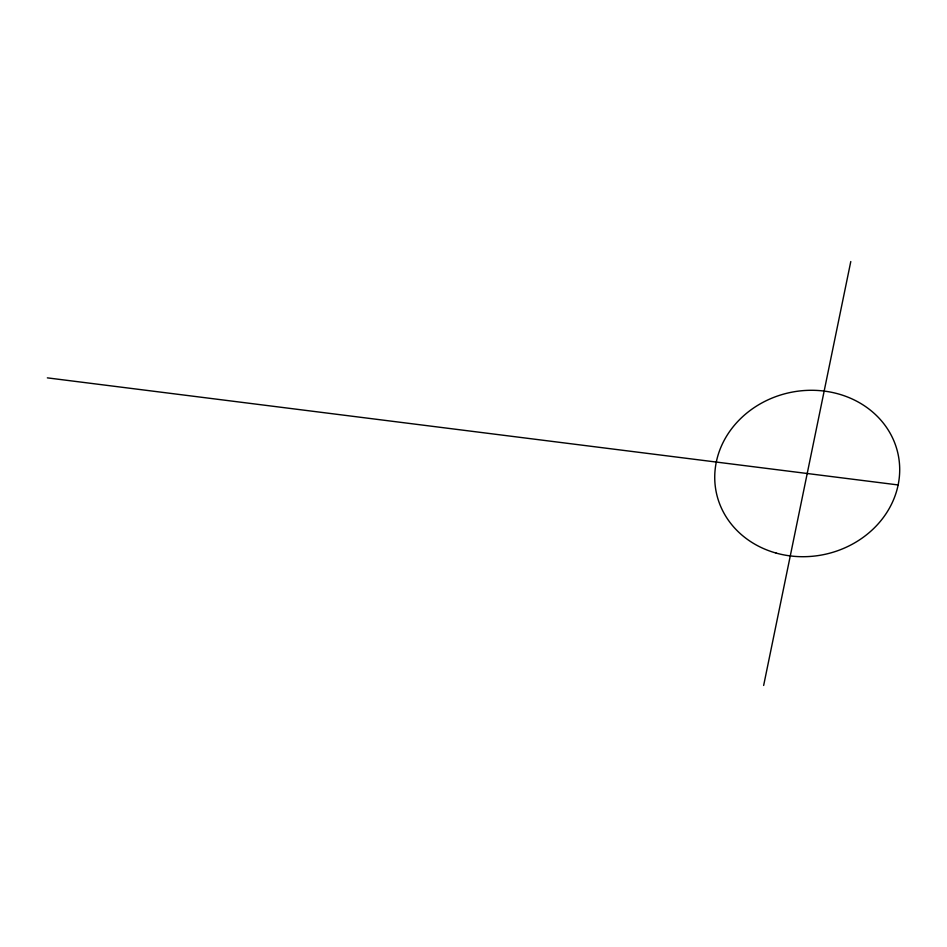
<?xml version="1.0" encoding="UTF-8"?>
<svg xmlns="http://www.w3.org/2000/svg" width="947" height="947" viewBox="0 0 947 947"><rect width="100%" height="100%" fill="white"/><g stroke="black" fill="none" stroke-linecap="round" stroke-linejoin="round"><path stroke-width="1.42" d="M763.649 685.45L850.785 261.55M47.35 377.865L898.147 484.947M776.149 553.084A92.889 82.768 -11.8 0 0 898.194 454.749A92.889 82.768 -11.8 0 0 747.301 412.667A92.889 82.768 -11.8 0 0 776.149 553.084"/></g></svg>
